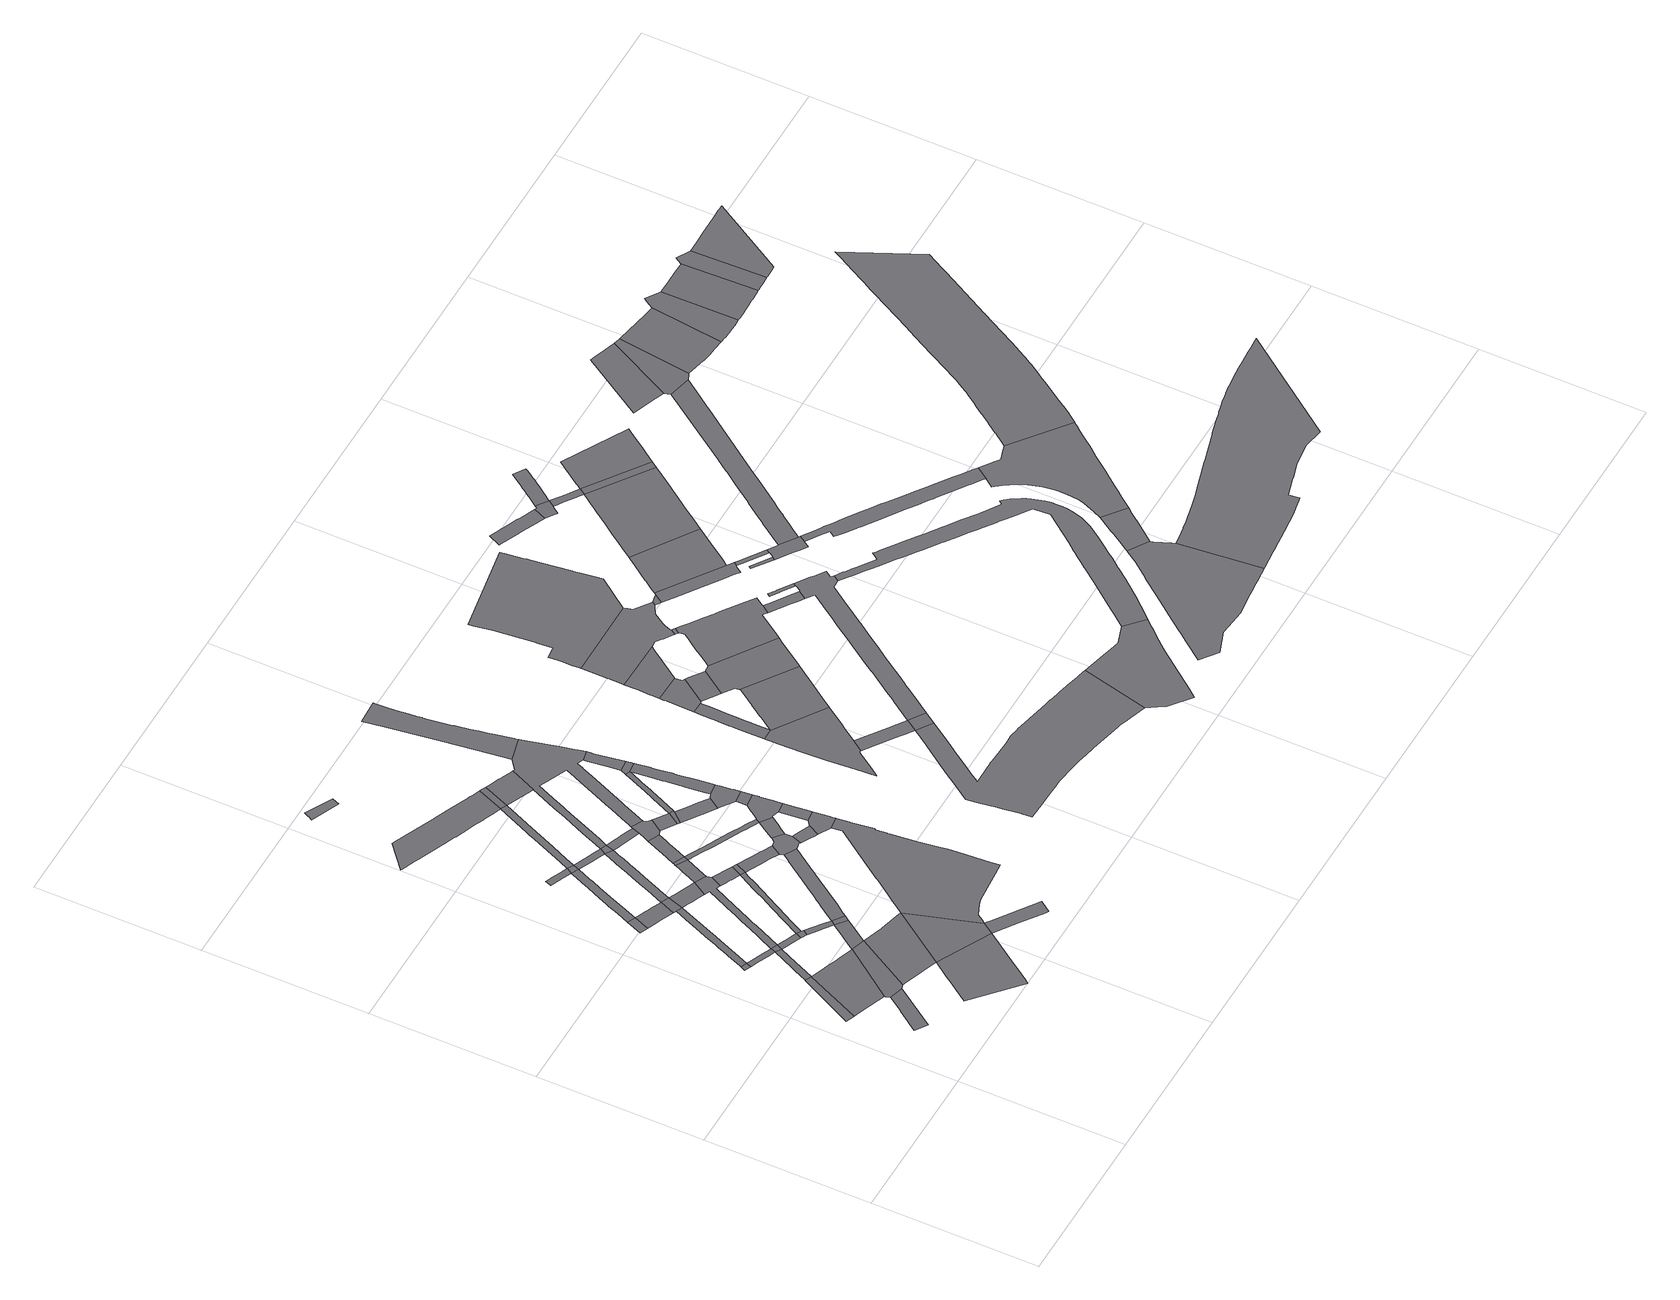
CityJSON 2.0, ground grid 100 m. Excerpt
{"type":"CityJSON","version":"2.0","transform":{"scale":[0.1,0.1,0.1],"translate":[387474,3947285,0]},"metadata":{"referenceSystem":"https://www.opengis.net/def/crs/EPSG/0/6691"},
"CityObjects":{
"road1":{"type":"Road","attributes":{"RoadStructureAttribute.sectionType":"1"},"geometry":[{"type":"MultiSurface","lod":"1","boundaries":[[[0,1,2,3,4,5,6,7,8,9,10]]]}]},
"road2":{"type":"Road","geometry":[{"type":"MultiSurface","lod":"1","boundaries":[[[11,12,13,14]]]}]},
"road3":{"type":"Road","attributes":{"function":"3","RoadStructureAttribute.sectionType":"1"},"geometry":[{"type":"MultiSurface","lod":"1","boundaries":[[[15,16,17,18,19,14,13,20,21,22,23,24]]]}]},
"road4":{"type":"Road","geometry":[{"type":"MultiSurface","lod":"1","boundaries":[[[25,26,27,28,29]]]}]},
"road5":{"type":"Road","attributes":{"RoadStructureAttribute.sectionType":"1"},"geometry":[{"type":"MultiSurface","lod":"1","boundaries":[[[30,31,32,33,11,14,34,35,36,37]]]}]},
"road6":{"type":"Road","attributes":{"RoadStructureAttribute.sectionType":"1"},"geometry":[{"type":"MultiSurface","lod":"1","boundaries":[[[38,39,29,28,40,41,30,42]]]}]},
"road7":{"type":"Road","geometry":[{"type":"MultiSurface","lod":"1","boundaries":[[[24,23,43,0,10,44,45]]]}]},
"road8":{"type":"Road","geometry":[{"type":"MultiSurface","lod":"1","boundaries":[[[42,30,37,46]]]}]},
"road9":{"type":"Road","attributes":{"RoadStructureAttribute.sectionType":"1"},"geometry":[{"type":"MultiSurface","lod":"1","boundaries":[[[47,48,49,50,51,52,53,54,55,56,57,58,59,60,61,25,29,62,63,64,65,66,67,68]]]}]},
"road10":{"type":"Road","geometry":[{"type":"MultiSurface","lod":"1","boundaries":[[[69,70,71,72]]]}]},
"road11":{"type":"Road","attributes":{"function":"2","RoadStructureAttribute.sectionType":"1"},"geometry":[{"type":"MultiSurface","lod":"1","boundaries":[[[73,74,75,76,77,78,79,80,81,82,83]]]}]},
"road12":{"type":"Road","attributes":{"RoadStructureAttribute.sectionType":"1"},"geometry":[{"type":"MultiSurface","lod":"1","boundaries":[[[84,85,86,46,37,87,88,89,90,91]]]}]},
"road13":{"type":"Road","attributes":{"RoadStructureAttribute.sectionType":"1"},"geometry":[{"type":"MultiSurface","lod":"1","boundaries":[[[92,93,94,95,96,97,98,99,100,72,71]]]}]},
"road14":{"type":"Road","attributes":{"function":"3","RoadStructureAttribute.sectionType":"1"},"geometry":[{"type":"MultiSurface","lod":"1","boundaries":[[[101,102,103,104,45,44,105,106,107,108,73,109]]]}]},
"road15":{"type":"Road","geometry":[{"type":"MultiSurface","lod":"1","boundaries":[[[91,90,110,111,112,113,114]]]}]},
"road16":{"type":"Road","attributes":{"RoadStructureAttribute.sectionType":"1"},"geometry":[{"type":"MultiSurface","lod":"1","boundaries":[[[115,116,117,118,119,120,24,45,121,122,123,124,125]]]}]},
"road17":{"type":"Road","attributes":{"RoadStructureAttribute.sectionType":"1"},"geometry":[{"type":"MultiSurface","lod":"1","boundaries":[[[126,113,112,127,128,115,129]]]}]},
"road18":{"type":"Road","geometry":[{"type":"MultiSurface","lod":"1","boundaries":[[[95,94,47,68,130]]]}]},
"road19":{"type":"Road","attributes":{"RoadStructureAttribute.sectionType":"1"},"geometry":[{"type":"MultiSurface","lod":"1","boundaries":[[[131,132,133,134,135,136,137,138,69,72,139,140,141,142,143,144]]]}]},
"road20":{"type":"Road","attributes":{"RoadStructureAttribute.sectionType":"1"},"geometry":[{"type":"MultiSurface","lod":"1","boundaries":[[[145,146,147,148,149,150,151,152,153,154,155,42,46,156,157,158,159,160,161,162,163,164,165]]]}]},
"road21":{"type":"Road","geometry":[{"type":"MultiSurface","lod":"1","boundaries":[[[109,73,83,166]]]}]},
"road22":{"type":"Road","geometry":[{"type":"MultiSurface","lod":"1","boundaries":[[[129,115,125,167]]]}]},
"road23":{"type":"Road","attributes":{"RoadStructureAttribute.sectionType":"1"},"geometry":[{"type":"MultiSurface","lod":"1","boundaries":[[[168,169,170,130,68,171,172,173,174,175,146,145]]]}]},
"road24":{"type":"Road","attributes":{"RoadStructureAttribute.sectionType":"1"},"geometry":[{"type":"MultiSurface","lod":"1","boundaries":[[[176,177,178,179,180,181,182,183,131,184]]]}]},
"road25":{"type":"Road","attributes":{"RoadStructureAttribute.sectionType":"1"},"geometry":[{"type":"MultiSurface","lod":"1","boundaries":[[[185,186,187,188,189,190,191,192,91,114,193,194,195,196,197,198,199,200]]]}]},
"road26":{"type":"Road","geometry":[{"type":"MultiSurface","lod":"1","boundaries":[[[184,131,144,201]]]}]},
"road27":{"type":"Road","attributes":{"RoadStructureAttribute.sectionType":"1"},"geometry":[{"type":"MultiSurface","lod":"1","boundaries":[[[202,203,204,205,206,207,208,209,210,211,212,95,130,213,214,215,216,217,218,219,220,221,222,223,224]]]}]},
"road28":{"type":"Road","attributes":{"RoadStructureAttribute.sectionType":"1"},"geometry":[{"type":"MultiSurface","lod":"1","boundaries":[[[225,226,227,228,201,144,229,230,231,202,232]]]}]},
"road29":{"type":"Road","attributes":{"function":"2","RoadStructureAttribute.sectionType":"1"},"geometry":[{"type":"MultiSurface","lod":"1","boundaries":[[[233,234,235,236,166,83,237,238,239,240,241]]]}]},
"road30":{"type":"Road","geometry":[{"type":"MultiSurface","lod":"1","boundaries":[[[242,243,244,245,246,164,163,247,248,249,185,250]]]}]},
"road31":{"type":"Road","attributes":{"RoadStructureAttribute.sectionType":"1"},"geometry":[{"type":"MultiSurface","lod":"1","boundaries":[[[251,252,253,254,145,165,255,256]]]}]},
"road32":{"type":"Road","attributes":{"RoadStructureAttribute.sectionType":"1"},"geometry":[{"type":"MultiSurface","lod":"1","boundaries":[[[257,258,259,260,261,262,263,264,265,266,267,129,167,268,269,270,271,272,273,274,275]]]}]},
"road33":{"type":"Road","attributes":{"RoadStructureAttribute.sectionType":"1"},"geometry":[{"type":"MultiSurface","lod":"1","boundaries":[[[276,277,278,279,280,281,282,283,284,285,286,287,288,289,290,291,292,293,294,295,296,297,298,299,300,301,302,303,304]]]}]},
"road34":{"type":"Road","geometry":[{"type":"MultiSurface","lod":"1","boundaries":[[[250,185,200,305]]]}]},
"road35":{"type":"Road","geometry":[{"type":"MultiSurface","lod":"1","boundaries":[[[306,307,308,251,256,309]]]}]},
"road36":{"type":"Road","geometry":[{"type":"MultiSurface","lod":"1","boundaries":[[[232,202,224,310]]]}]},
"road37":{"type":"Road","geometry":[{"type":"MultiSurface","lod":"1","boundaries":[[[311,312,313,314,315,316]]]}]},
"road38":{"type":"Road","attributes":{"RoadStructureAttribute.sectionType":"1"},"geometry":[{"type":"MultiSurface","lod":"1","boundaries":[[[303,317,318,319,320,321,184,201,322,323,324,325,326,327]]]}]},
"road39":{"type":"Road","attributes":{"RoadStructureAttribute.sectionType":"1"},"geometry":[{"type":"MultiSurface","lod":"1","boundaries":[[[328,329,330,331,306,309,332,333,334,335,336]]]}]},
"road40":{"type":"Road","attributes":{"RoadStructureAttribute.sectionType":"1"},"geometry":[{"type":"MultiSurface","lod":"1","boundaries":[[[337,338,339,340,305,200,341,342,343,344,345]]]}]},
"road41":{"type":"Road","attributes":{"RoadStructureAttribute.sectionType":"1"},"geometry":[{"type":"MultiSurface","lod":"1","boundaries":[[[346,347,348,349,350,310,224,351,352,353,354,355,356]]]}]},
"road42":{"type":"Road","attributes":{"RoadStructureAttribute.sectionType":"1"},"geometry":[{"type":"MultiSurface","lod":"1","boundaries":[[[357,358,359,360,361,362,363,364,365,366,367,368,369,370,371,372,373,374,375,376,377,378,379,380,381,382,383,384,385,386,387,388,389,109,166]]]}]},
"road43":{"type":"Road","geometry":[{"type":"MultiSurface","lod":"1","boundaries":[[[390,391,356,355,392,393,394,395,328,336,396,397,398,399]]]}]},
"road44":{"type":"Road","attributes":{"RoadStructureAttribute.sectionType":"1"},"geometry":[{"type":"MultiSurface","lod":"1","boundaries":[[[400,401,402,403,404,405,406,407,408,409,410,411,412,309,256,413,414,415,416,417,418,419,420,421,422,423]]]}]},
"road45":{"type":"Road","geometry":[{"type":"MultiSurface","lod":"1","boundaries":[[[424,425,426,345,344,257,275,427,428,429,430,431]]]}]},
"road46":{"type":"Road","attributes":{"RoadStructureAttribute.sectionType":"1"},"geometry":[{"type":"MultiSurface","lod":"1","boundaries":[[[432,397,396,433,434,435]]]}]},
"road47":{"type":"Road","geometry":[{"type":"MultiSurface","lod":"1","boundaries":[[[436,304,303,327,437]]]}]},
"road48":{"type":"Road","geometry":[{"type":"MultiSurface","lod":"1","boundaries":[[[435,434,438,439,440]]]}]},
"road49":{"type":"Road","attributes":{"RoadStructureAttribute.sectionType":"1"},"geometry":[{"type":"MultiSurface","lod":"1","boundaries":[[[441,442,430,429,443,444,445,446]]]}]},
"road50":{"type":"Road","attributes":{"RoadStructureAttribute.sectionType":"1"},"geometry":[{"type":"MultiSurface","lod":"1","boundaries":[[[422,447,448,449,424,431,450,451,452]]]}]},
"road51":{"type":"Road","geometry":[{"type":"MultiSurface","lod":"1","boundaries":[[[453,454,455,456,457,458,437,327,459,460,461,462,463]]]}]},
"road52":{"type":"Road","attributes":{"RoadStructureAttribute.sectionType":"1"},"geometry":[{"type":"MultiSurface","lod":"1","boundaries":[[[464,465,466,467,468,439,438,469,470,471,472,473,474,475,476,477]]]}]},
"road53":{"type":"Road","attributes":{"RoadStructureAttribute.sectionType":"1"},"geometry":[{"type":"MultiSurface","lod":"1","boundaries":[[[478,479,480,481,482,483,484,485,486,487,488,463,462,489,490,491,492,493,494,495,496,232,310,497,498,499,500,501,502,503,504,505,506,507,508,509,510,511,512,513,514,390,399,515,516,517,518,519,520,521,522,523,524,525,526,527,528]]]}]},
"road54":{"type":"Road","geometry":[{"type":"MultiSurface","lod":"1","boundaries":[[[529,530,531,532,533,446,445,534,379,378]]]}]},
"road55":{"type":"Road","geometry":[{"type":"MultiSurface","lod":"1","boundaries":[[[535,536,537,538,539,540,541,542,543,544,423,422,452,545,546,547]]]}]},
"road56":{"type":"Road","attributes":{"RoadStructureAttribute.sectionType":"1"},"geometry":[{"type":"MultiSurface","lod":"1","boundaries":[[[548,549,550,551,552,553,554,435,440,555,556,557,558,559,560,561]]]}]},
"road57":{"type":"Road","attributes":{"RoadStructureAttribute.sectionType":"1"},"geometry":[{"type":"MultiSurface","lod":"1","boundaries":[[[562,563,564,547,546,565,566,567,533,532]]]}]},
"road58":{"type":"Road","attributes":{"RoadStructureAttribute.sectionType":"1"},"geometry":[{"type":"MultiSurface","lod":"1","boundaries":[[[568,569,570,571,572,573,574,477,476,575,576,577]]]}]},
"road59":{"type":"Road","geometry":[{"type":"MultiSurface","lod":"1","boundaries":[[[577,576,578,540,539]]]}]},
"road60":{"type":"Road","attributes":{"RoadStructureAttribute.sectionType":"1"},"geometry":[{"type":"MultiSurface","lod":"1","boundaries":[[[579,580,581,582,583,584,585,586,573,572,587,588,589,590,591,592,593,594,561]]]}]},
"road61":{"type":"Road","geometry":[{"type":"MultiSurface","lod":"1","boundaries":[[[595,596,597,548,561,594]]]}]},
"road62":{"type":"Road","geometry":[{"type":"MultiSurface","lod":"1","boundaries":[[[598,599,600,601,528,527,602,603,597,596]]]}]},
"road63":{"type":"Road","attributes":{"RoadStructureAttribute.sectionType":"1"},"geometry":[{"type":"MultiSurface","lod":"1","boundaries":[[[604,605,606,607,608,609,610,611,612,613,614,615,616,617,618,619,620,621,622,623,624,625,626,486,485]]]}]},
"road64":{"type":"Road","geometry":[{"type":"MultiSurface","lod":"1","boundaries":[[[627,628,629,630,631,632,633,634,635,636,637,638,639,640,641,642,643,644,645,646,647,648,649,650,651,652,653]]]}]},
"road65":{"type":"Road","attributes":{"RoadStructureAttribute.sectionType":"1"},"geometry":[{"type":"MultiSurface","lod":"1","boundaries":[[[654,655,656,657,658,659,660,661,662,628,627,663,664,665,666,667,668,669,670,671,672,673,674,675,676]]]}]},
"road66":{"type":"Road","attributes":{"RoadStructureAttribute.sectionType":"1"},"geometry":[{"type":"MultiSurface","lod":"1","boundaries":[[[677,678,679,648,647,680,681,682,683,684,685]]]}]},
"road67":{"type":"Road","geometry":[{"type":"MultiSurface","lod":"1","boundaries":[[[686,687,688,689,690,654,676,691,692,693,694,695,696]]]}]},
"road68":{"type":"Road","geometry":[{"type":"MultiSurface","lod":"1","boundaries":[[[685,684,697,698,699]]]}]},
"road69":{"type":"Road","attributes":{"RoadStructureAttribute.sectionType":"1"},"geometry":[{"type":"MultiSurface","lod":"1","boundaries":[[[684,700,701,702,703,704,705,706,707,708,709,710,711,712,713,714,715,716,717,718,719,720,721,722,723,724,725,726,727,728,729,730,731,732,733,734,735,736,737,738,739,740,741,742,743,744,745,746,747,748,749,750,751,752,753,754,755,756,757,758,759,760,761,697]]]}]},
"road70":{"type":"Road","attributes":{"function":"2","RoadStructureAttribute.sectionType":"1"},"geometry":[{"type":"MultiSurface","lod":"1","boundaries":[[[762,763,764,765,766,767,768,769,770,771,772,773,627,653,774,775,776,777,778]]]}]},
"road71":{"type":"Road","attributes":{"RoadStructureAttribute.sectionType":"1"},"geometry":[{"type":"MultiSurface","lod":"1","boundaries":[[[779,694,693,780,781,782]]]}]},
"road72":{"type":"Road","attributes":{"RoadStructureAttribute.sectionType":"1"},"geometry":[{"type":"MultiSurface","lod":"1","boundaries":[[[783,784,785,786,787,788,789,790,791,686,696]]]}]},
"road73":{"type":"Road","geometry":[{"type":"MultiSurface","lod":"1","boundaries":[[[792,793,782,781,794,795,762,778,796,797,798,799,800,801]]]}]},
"road74":{"type":"Road","geometry":[{"type":"MultiSurface","lod":"1","boundaries":[[[802,803,804,805,806,807,808,809,810,811,812,786,785,813,814,815,816,817,818,819,820,821,822,823,824,825,826,827,828,829,830,831,832,833]]]}]},
"road75":{"type":"Road","geometry":[{"type":"MultiSurface","lod":"1","boundaries":[[[834,820,819,835,836]]]}]},
"road76":{"type":"Road","attributes":{"RoadStructureAttribute.sectionType":"1"},"geometry":[{"type":"MultiSurface","lod":"1","boundaries":[[[837,838,839,840,841,842,843,844,845,846,847,848,849,850,851,852,853,854,855,856,857,858,859,860,861,806,805]]]}]},
"road77":{"type":"Road","geometry":[{"type":"MultiSurface","lod":"1","boundaries":[[[862,863,864,865,866,867,868,869,870,836,835,871,872,873,874,875,876,877,878,792,801,879,880,881,882,883,884,885,886]]]}]},
"road78":{"type":"Road","attributes":{"RoadStructureAttribute.sectionType":"1"},"geometry":[{"type":"MultiSurface","lod":"1","boundaries":[[[887,888,889,890,891,892,893,894,895,896,897,898,899,900,901,902,903,904,905,906,907,908,909,910,911,912,913,914,915,916,917,918,919,920,685,699,921,922,923,924,925,926,927,928,929,930,931,932,933,934,935,936,937,938,939,940,941,942,943,944,945,946]]]}]},
"road79":{"type":"Road","geometry":[{"type":"MultiSurface","lod":"1","boundaries":[[[947,948,833,832,949,950]]]}]},
"road80":{"type":"Road","geometry":[{"type":"MultiSurface","lod":"1","boundaries":[[[951,952,953,954,731,730,955,956,957,958,959,960,961,962,963,964,965,966,967,968,969]]]}]},
"road81":{"type":"Road","geometry":[{"type":"MultiSurface","lod":"1","boundaries":[[[970,971,972,973,974,886,885,975,976,977,978,904,903]]]}]},
"road82":{"type":"Road","geometry":[{"type":"MultiSurface","lod":"1","boundaries":[[[979,947,950,980,981,982,983,984,985,986,987,988,989,990,991,992,993]]]}]},
"road83":{"type":"Road","geometry":[{"type":"MultiSurface","lod":"1","boundaries":[[[994,995,996,997,998,999,1000,1001,1002,1003,893,892]]]}]},
"road84":{"type":"Road","attributes":{"function":"2","RoadStructureAttribute.sectionType":"1"},"geometry":[{"type":"MultiSurface","lod":"1","boundaries":[[[1004,1005,1006,1007,1008,1009,979,993,1010,1011,1012,1013,1014,1015]]]}]},
"road85":{"type":"Road","geometry":[{"type":"MultiSurface","lod":"1","boundaries":[[[1016,1017,1018,1019,1020]]]}]},
"road86":{"type":"Road","attributes":{"RoadStructureAttribute.sectionType":"1"},"geometry":[{"type":"MultiSurface","lod":"1","boundaries":[[[1021,1022,1023,1024,1025,1026,1027,1028,1029,1030,1031,1032,1033,1034,1035,1036]]]}]},
"road87":{"type":"Road","geometry":[{"type":"MultiSurface","lod":"1","boundaries":[[[1037,991,990,1038,1039,1040,1041]]]}]},
"road88":{"type":"Road","geometry":[{"type":"MultiSurface","lod":"1","boundaries":[[[1042,1041,1040,1043,1044,1045,1046,1047,1048,1049,1050,1020,1019,1051,1052,1053,1054,1055,1056,1057,1058]]]}]},
"road89":{"type":"Road","geometry":[{"type":"MultiSurface","lod":"1","boundaries":[[[1059,1060,1061,1036,1035,1062,1063,1064,1065,1066,1067,1068]]]}]},
"road90":{"type":"Road","geometry":[{"type":"MultiSurface","lod":"1","boundaries":[[[1069,1070,1071,1072,1073,1074,1075,1076,1077,1078,1079,1080,1081,1082,1083,1084,1085,1086,1087,1088,1089,1090,1091,1092,1093,1094,1095,1096,1097,1098,1099]]]}]},
"road91":{"type":"Road","geometry":[{"type":"MultiSurface","lod":"1","boundaries":[[[1100,1101,1102,1103,1104,1105,1106,1107,1108,1109,1110,1111,1112,1113,1114,1115,1116,1117,1118,1119,1120,1121,1122,1123,1124,1125,1126,1127,1128,1129,1130,1131,1132,1133,1134,1135,1136,1137,1138,1139,1140,1141,1142,1143,1144,1145,1146,1147,1148,1149,1150,1151,1152,1153,1154,1155,1156,946,945,1157,1158,1159,1160,1161,1162,1163,1164,1165,1166,1167,1168,1169,1170,1171,1172,1173,1174,1175,1176,1177,1178,1179,1180,1181,1182,1183,1184,1185,1186,1187,1188,1189,1190,1191,1192,1193,1194,1195,1196,1197,1198,1199,1200,969,968]]]}]},
"road92":{"type":"Road","geometry":[{"type":"MultiSurface","lod":"1","boundaries":[[[1201,1202,1203,1204,1205,1206,1207,1208,1209,1210,1004,1015,1211,1212,1213,1214,1215,1216,1217,1218,1219,1220]]]}]},
"road93":{"type":"Road","geometry":[{"type":"MultiSurface","lod":"1","boundaries":[[[1221,1222,1223,1068,1067,1224,1225,1226,1227,1228,1201,1229]]]}]},
"road94":{"type":"Road","attributes":{"RoadStructureAttribute.sectionType":"1"},"geometry":[{"type":"MultiSurface","lod":"1","boundaries":[[[1230,1231,1232,1233,1234,1235,1236,1237,1059,1068,1238,1239,1240,1241,1242,1243,1244,1245,1246,1247,1248]]]}]},
"road95":{"type":"Road","geometry":[{"type":"MultiSurface","lod":"1","boundaries":[[[1201,1220,1249,1229]]]}]},
"road96":{"type":"Road","geometry":[{"type":"MultiSurface","lod":"1","boundaries":[[[1250,1251,1252,1253,1254,1255,1256,1257,1258,1259,1260,1261,1262,1263,1264,1265,1266,1267,1268,1269,1270,1271,1272,1273,1274,1275,1276,1277,1278,1279,1280,1281,1055,1054,1282,1283,1284,1285,1286,1287,1288,1289,1290,1291,1292,1293,1294,1295,1296,1297,1298,1299,1300,1301,1302,1303,1304,1305,1306,1307,1308,1309]]]}]},
"road97":{"type":"Road","attributes":{"function":"2"},"geometry":[{"type":"MultiSurface","lod":"1","boundaries":[[[1310,1311,1312,1313,1314,1315,1229,1249,1316,1317,1318,1319,1320]]]}]},
"road98":{"type":"Road","geometry":[{"type":"MultiSurface","lod":"1","boundaries":[[[1321,1322,1323,1069,1099,1324,1325,1326,1327,1328]]]}]},
"road99":{"type":"Road","attributes":{"RoadStructureAttribute.sectionType":"1"},"geometry":[{"type":"MultiSurface","lod":"1","boundaries":[[[1329,1330,1331,1332,1333,1334,1335,1336,1337,1338,1339,1340,1341,1342,1343,1058,1057,1344,1345,1346,1347,1348,1349,1350,1351,1352,1353,1354,1355,1356,1357,1358,1359,1360,1361,1362]]]}]},
"road100":{"type":"Road","geometry":[{"type":"MultiSurface","lod":"1","boundaries":[[[1363,1364,1365,1366,1367,1368,1369,1370,1371,1309,1308,1372,1373,1374,1375,1376,1377,1378,1379,1380,1381,1382,1383,1384,1385,1386,1387,1388,1389,1321,1328,1390,1391,1392,1393,1394,1395,1396,1397,1398,1399,1400,1401,1402,1403,1404,1405,1406,1407,1408]]]}]},
"road101":{"type":"Road","geometry":[{"type":"MultiSurface","lod":"1","boundaries":[[[1409,1410,1411,1412,1413,1414,1415]]]}]},
"road102":{"type":"Road","attributes":{"RoadStructureAttribute.sectionType":"1"},"geometry":[{"type":"MultiSurface","lod":"1","boundaries":[[[1416,1417,1418,1419,1420,1421,1422,1423,1424,1425,1426,1427,1428,1429,1430,1431,1432,1433,1434,1435,1436,1437,1438,1439,1440,1441,1442,1443,1444,1445,1446,1447,1448,1449,1450,1451,1452,1453,1454,1455,1456,1457,1458,1459,1460,1461,1462,1463,1464,1465,1466,1467,1468,1469,1470,1095,1094,1471,1472,1473,1474,1475,1476,1477,1478,1479,1480,1481,1482,1483,1484,1485,1486,1487,1488,1489,1490,1491,1492]]]}]},
"road103":{"type":"Road","geometry":[{"type":"MultiSurface","lod":"1","boundaries":[[[1415,1414,1493,1329,1362,1494,1495,1496]]]}]},
"road104":{"type":"Road","geometry":[{"type":"MultiSurface","lod":"1","boundaries":[[[1497,1498,1499,1500,1501,1502,1496,1495,1503,1504,1505,1506,1507,1508,1509]]]}]},
"road105":{"type":"Road","attributes":{"RoadStructureAttribute.sectionType":"1"},"geometry":[{"type":"MultiSurface","lod":"1","boundaries":[[[1510,1511,1509,1508,1512,1513,1514,1515,1516,1517,1518,1519]]]}]},
"road106":{"type":"Road","attributes":{"function":"3","RoadStructureAttribute.sectionType":"1"},"geometry":[{"type":"MultiSurface","lod":"1","boundaries":[[[1520,1521,1522,1523,1524,1525,1526,1527,1528,1529,1530,1531,1532,1533,1534,1535,1536,1537,1538,1539,1540,1541,1542,1543,1544,1545,1546,1547,1548,1549,1550,1551,1552,1553,1554,1555,1408,1407,1556,1557,1558,1559,1560,1561,1562,1563,1564,1565,1566,1567,1568,1569,1570,1571,1572,1573,1574,1575,1576,1577,1578,1579,1580,1581,1582,1583,1584,1585,1586,1587]]]}]},
"road107":{"type":"Road","geometry":[{"type":"MultiSurface","lod":"1","boundaries":[[[1588,1589,1590,1591,1519,1518,1592,1593,1594,1595,1596,1597,1598,1599,1600]]]}]},
"road108":{"type":"Road","geometry":[{"type":"MultiSurface","lod":"1","boundaries":[[[1601,1602,1588,1600,1603,1604,1605,1606,1607,1608]]]}]},
"road109":{"type":"Road","geometry":[{"type":"MultiSurface","lod":"1","boundaries":[[[1609,1610,1611,1612,1613,1614,1615,1608,1607,1616,1617,1618]]]}]}
},
"vertices":[
[381,598,0],[323,515,0],[315,504,0],[299,481,0],[225,377,0],[294,329,0],[390,468,0],[414,503,0],[432,530,0],[458,567,0],[463,575,0],
[283,1058,0],[118,727,0],[169,708,0],[320,1041,0],
[510,969,0],[481,979,0],[434,999,0],[376,1020,0],[330,1037,0],[206,693,0],[331,646,0],[357,636,0],[371,631,0],[595,941,0],
[212,1405,0],[200,1376,0],[214,1370,0],[237,1360,0],[249,1390,0],
[391,1294,0],[331,1164,0],[319,1136,0],[283,1059,0],[321,1042,0],[359,1129,0],[375,1163,0],[425,1273,0],
[369,1339,0],[249,1389,0],[280,1341,0],[346,1313,0],[404,1323,0],
[372,625,0],[491,585,0],[678,915,0],
[441,1308,0],
[414,1895,0],[414,1894,0],[384,1823,0],[339,1713,0],[323,1675,0],[306,1633,0],[292,1598,0],[282,1576,0],[281,1573,0],[275,1558,0],[257,1515,0],[253,1505,0],[250,1497,0],[242,1479,0],[215,1412,0],[287,1482,0],[296,1504,0],[319,1560,0],[357,1652,0],[366,1673,0],[427,1823,0],[451,1879,0],
[224,2087,0],[186,1994,0],[234,1973,0],[271,2067,0],
[718,501,0],[717,499,0],[652,407,0],[618,358,0],[587,315,0],[536,241,0],[805,1,0],[823,26,0],[849,63,0],[914,157,0],[1041,338,0],
[553,1260,0],[528,1271,0],[513,1277,0],[512,1235,0],[513,1235,0],[534,1225,0],[544,1220,0],[562,1256,0],
[291,1948,0],[320,1936,0],[395,1903,0],[435,1996,0],[391,2015,0],[385,2018,0],[350,2033,0],[332,2041,0],[312,2049,0],
[940,837,0],[833,865,0],[808,871,0],[804,872,0],[505,580,0],[557,561,0],[619,538,0],[701,507,0],[952,834,0],
[559,1213,0],[571,1207,0],[579,1203,0],[600,1231,0],[588,1241,0],
[711,1107,0],[657,1028,0],[643,1009,0],[641,1005,0],[625,982,0],[618,972,0],[692,935,0],[708,958,0],[719,974,0],[744,1010,0],[775,1056,0],
[694,1160,0],[638,1160,0],[664,1141,0],[731,1131,0],
[481,1976,0],
[403,2518,0],[397,2503,0],[355,2407,0],[348,2389,0],[310,2298,0],[291,2251,0],[282,2230,0],[256,2165,0],[310,2164,0],[337,2232,0],[381,2338,0],[401,2389,0],[412,2414,0],[447,2495,0],
[645,1905,0],[591,1819,0],[623,1804,0],[540,1621,0],[539,1619,0],[517,1570,0],[488,1508,0],[486,1502,0],[476,1480,0],[454,1434,0],[446,1415,0],[516,1471,0],[525,1491,0],[529,1501,0],[542,1529,0],[575,1602,0],[594,1642,0],[659,1786,0],[684,1774,0],[718,1843,0],[713,1873,0],
[1088,406,0],
[796,1086,0],
[609,1920,0],[561,1941,0],[521,1958,0],[489,1863,0],[520,1849,0],[538,1842,0],[559,1833,0],[587,1821,0],
[379,2572,0],[323,2596,0],[317,2598,0],[289,2610,0],[274,2574,0],[277,2572,0],[288,2567,0],[355,2539,0],[424,2553,0],
[804,1715,0],[765,1642,0],[751,1616,0],[729,1573,0],[711,1538,0],[690,1500,0],[664,1450,0],[616,1359,0],[593,1252,0],[642,1345,0],[643,1345,0],[697,1448,0],[724,1499,0],[792,1628,0],[818,1678,0],[831,1702,0],
[460,2533,0],
[611,2424,0],[595,2386,0],[575,2337,0],[541,2256,0],[524,2214,0],[503,2162,0],[502,2160,0],[485,2119,0],[475,2092,0],[467,2074,0],[462,2062,0],[509,2043,0],[514,2055,0],[523,2077,0],[558,2161,0],[560,2166,0],[586,2231,0],[590,2239,0],[590,2240,0],[622,2318,0],[637,2357,0],[649,2386,0],[653,2396,0],
[594,2475,0],[533,2501,0],[529,2503,0],[528,2504,0],[501,2472,0],[527,2460,0],[578,2438,0],[631,2459,0],
[1234,303,0],[1222,312,0],[1118,385,0],[1103,396,0],[1102,295,0],[1178,241,0],[1305,152,0],[1320,141,0],[1368,209,0],
[819,1791,0],[810,1796,0],[802,1800,0],[786,1808,0],[765,1819,0],[713,1760,0],[748,1743,0],[753,1740,0],[838,1782,0],
[708,2051,0],[690,2010,0],[685,2000,0],[662,1944,0],[722,1895,0],[773,2013,0],
[1040,1575,0],[1012,1536,0],[1010,1533,0],[985,1496,0],[924,1409,0],[875,1339,0],[846,1296,0],[828,1271,0],[813,1250,0],[802,1234,0],[750,1159,0],[806,1100,0],[811,1107,0],[847,1158,0],[911,1251,0],[965,1327,0],[1078,1490,0],[1082,1495,0],[1112,1538,0],
[666,3243,0],[652,3249,0],[638,3255,0],[629,3259,0],[537,3298,0],[433,3343,0],[414,3351,0],[239,3426,0],[187,3449,0],[159,3461,0],[7,3331,0],[16,3327,0],[25,3323,0],[38,3318,0],[97,3292,0],[125,3280,0],[237,3233,0],[276,3216,0],[282,3213,0],[344,3187,0],[363,3178,0],[402,3163,0],[479,3132,0],[501,3123,0],[535,3109,0],[543,3106,0],[591,3087,0],[645,3065,0],[712,3224,0],
[864,1768,0],
[716,2070,0],[714,2065,0],[709,2055,0],[784,2040,0],
[670,2446,0],
[142,3974,0],[129,3945,0],[129,3944,0],[117,3917,0],[282,3844,0],[301,3888,0],
[559,2865,0],[547,2839,0],[540,2821,0],[531,2802,0],[448,2608,0],[462,2536,0],[485,2592,0],[530,2695,0],[584,2821,0],[633,2933,0],[683,3049,0],
[798,2262,0],[776,2211,0],[758,2169,0],[754,2159,0],[803,2084,0],[823,2132,0],[835,2158,0],[845,2181,0],[867,2232,0],
[1016,1692,0],[1006,1696,0],[980,1710,0],[949,1726,0],[916,1661,0],[954,1642,0],[973,1633,0],[1033,1603,0],[1070,1664,0],
[832,2383,0],[826,2386,0],[768,2408,0],[752,2414,0],[727,2424,0],[681,2385,0],[708,2375,0],[715,2373,0],[741,2363,0],[826,2332,0],[844,2379,0],
[1103,427,0],[1127,462,0],[1192,492,0],[1198,494,0],[1233,504,0],[1404,518,0],[1494,525,0],[1503,526,0],[1495,580,0],[1482,771,0],[1479,811,0],[1476,830,0],[1469,879,0],[1453,991,0],[1434,1151,0],[1432,1165,0],[1432,1168,0],[1424,1230,0],[1431,1240,0],[1414,1375,0],[1413,1382,0],[1405,1455,0],[1331,1446,0],[1336,1403,0],[1339,1383,0],[1177,1154,0],[1162,1132,0],[1113,1062,0],[1111,1059,0],[1033,949,0],[1006,910,0],[977,870,0],[954,837,0],
[850,2391,0],[846,2383,0],[827,2331,0],[828,2331,0],[826,2326,0],[810,2290,0],[891,2243,0],[943,2316,0],[926,2328,0],[916,2356,0],
[1155,1853,0],[1143,1859,0],[1120,1871,0],[1113,1875,0],[1060,1902,0],[1010,1927,0],[978,1943,0],[949,1957,0],[946,1958,0],[923,1970,0],[892,1986,0],[863,2000,0],[822,2021,0],[822,1988,0],[850,1975,0],[910,1944,0],[926,1936,0],[1056,1871,0],[1082,1859,0],[1120,1839,0],[1135,1832,0],[1170,1814,0],[1190,1804,0],[1203,1829,0],
[1121,1694,0],[1118,1689,0],[1102,1667,0],[1116,1539,0],[1149,1547,0],[1160,1540,0],[1181,1601,0],[1178,1646,0],
[957,2306,0],[897,2239,0],[979,2183,0],[1028,2255,0],
[725,3219,0],[750,3208,0],
[994,2173,0],[1052,2238,0],[1055,2243,0],
[1238,1576,0],[1207,1590,0],[1205,1516,0],[1246,1493,0],[1254,1488,0],[1290,1553,0],
[1159,1754,0],[1137,1719,0],[1136,1717,0],[1199,1675,0],[1225,1712,0],[1257,1757,0],
[913,3138,0],[871,3156,0],[868,3157,0],[845,3167,0],[836,3171,0],[782,3195,0],[722,3032,0],[834,2984,0],[844,2979,0],[851,2976,0],[920,3135,0],
[1218,2120,0],[1171,2154,0],[1142,2174,0],[1124,2187,0],[1104,2201,0],[1019,2156,0],[1058,2129,0],[1084,2111,0],[1103,2098,0],[1123,2085,0],[1141,2072,0],[1172,2051,0],[1181,2045,0],[1227,2114,0],
[1219,2885,0],[1215,2901,0],[1214,2906,0],[1193,2998,0],[1192,2998,0],[1155,3154,0],[1151,3170,0],[1141,3212,0],[996,3177,0],[969,3156,0],[934,3129,0],[833,2934,0],[784,2818,0],[748,2733,0],[746,2728,0],[728,2687,0],[690,2597,0],[669,2547,0],[649,2500,0],[693,2499,0],[766,2671,0],[785,2717,0],[826,2812,0],[828,2818,0],[832,2826,0],[889,2960,0],[940,2938,0],[1061,2886,0],[1044,2846,0],[1036,2828,0],[1030,2815,0],[949,2624,0],[933,2587,0],[914,2542,0],[895,2497,0],[865,2428,0],[858,2411,0],[926,2382,0],[940,2417,0],[974,2496,0],[983,2516,0],[1082,2748,0],[1093,2774,0],[1104,2799,0],[1110,2814,0],[1111,2817,0],[1128,2857,0],[1132,2855,0],[1158,2844,0],[1164,2841,0],[1226,2854,0],
[1404,1459,0],[1402,1476,0],[1401,1491,0],[1390,1586,0],[1322,1578,0],[1255,1488,0],
[1370,1760,0],[1364,1812,0],[1355,1888,0],[1357,1891,0],[1353,1926,0],[1270,1917,0],[1243,1878,0],[1228,1855,0],[1208,1826,0],[1207,1827,0],[1260,1762,0],[1305,1750,0],[1371,1758,0],
[1175,2593,0],[1137,2504,0],[1136,2503,0],[1133,2494,0],[1128,2482,0],[1089,2392,0],[1084,2380,0],[1116,2380,0],[1127,2405,0],[1134,2423,0],[1163,2491,0],[1165,2494,0],[1195,2565,0],[1202,2582,0],
[1389,1595,0],[1386,1625,0],[1380,1677,0],[1305,1749,0],[1310,1697,0],[1313,1669,0],
[1342,2035,0],[1337,2038,0],[1336,2053,0],[1330,2101,0],[1326,2136,0],[1255,2127,0],[1255,2126,0],[1183,2044,0],[1269,1985,0],[1346,1993,0],
[1270,1980,0],
[1203,2573,0],[1213,2493,0],[1219,2442,0],[1225,2396,0],[1226,2379,0],[1238,2281,0],[1240,2264,0],[1252,2153,0],[1324,2152,0],[1312,2245,0],[1299,2348,0],[1295,2380,0],[1285,2451,0],[1280,2493,0],[1279,2498,0],[1267,2590,0],
[1264,2610,0],[1260,2632,0],[1190,2628,0],
[1254,2670,0],[1230,2813,0],[1227,2829,0],[1231,2827,0],[1167,2814,0],[1181,2706,0],
[1136,3231,0],[1135,3236,0],[1114,3342,0],[1104,3384,0],[1096,3429,0],[1087,3475,0],[1071,3564,0],[1069,3564,0],[1047,3707,0],[1042,3739,0],[1045,3740,0],[1041,3770,0],[1036,3815,0],[1028,3890,0],[1024,3962,0],[1021,4014,0],[1020,4020,0],[875,4012,0],[895,3874,0],[903,3817,0],[937,3586,0],[953,3476,0],[978,3306,0],
[1813,2058,0],[1743,2058,0],[1743,2051,0],[1743,2024,0],[1744,1977,0],[1748,1841,0],[1750,1807,0],[1753,1754,0],[1756,1685,0],[1758,1657,0],[1772,1487,0],[1775,1452,0],[1779,1406,0],[1815,1459,0],[1825,1473,0],[1834,1486,0],[1881,1554,0],[1892,1570,0],[1895,1568,0],[1899,1565,0],[1900,1565,0],[1946,1631,0],[2011,1724,0],[2023,1740,0],[2066,1803,0],[2087,1834,0],[2105,1860,0],
[1745,2478,0],[1744,2436,0],[1743,2373,0],[1743,2371,0],[1743,2313,0],[1742,2267,0],[1742,2246,0],[1742,2212,0],[1742,2180,0],[1813,2069,0],[1813,2134,0],[1813,2159,0],[1813,2167,0],[1813,2181,0],[1814,2206,0],[1814,2245,0],[1814,2253,0],[1815,2324,0],[1815,2360,0],[1815,2397,0],[1816,2435,0],[1816,2471,0],[1816,2477,0],
[2141,1495,0],[2116,1513,0],[1951,1628,0],[2015,1484,0],[2047,1461,0],[2092,1429,0],[2115,1413,0],[2166,1377,0],[2212,1445,0],
[1749,2687,0],[1748,2668,0],[1748,2658,0],[1748,2645,0],[1745,2487,0],[1824,2481,0],[1828,2483,0],[1830,2484,0],[1933,2633,0],[1920,2642,0],[1915,2683,0],
[2258,1314,0],[2290,1361,0],[2304,1383,0],
[2148,1351,0],[2116,1304,0],[2113,1300,0],[2051,1210,0],[2005,1144,0],[1953,1069,0],[1930,1035,0],[1842,909,0],[1850,848,0],[1854,826,0],[1866,742,0],[1873,692,0],[1882,633,0],[1887,599,0],[1887,594,0],[1892,538,0],[2004,534,0],[2033,533,0],[2104,531,0],[2146,530,0],[2188,529,0],[2309,512,0],[2365,504,0],[2404,496,0],[2416,493,0],[2486,478,0],[2570,460,0],[2679,436,0],[2695,432,0],[2716,425,0],[2869,373,0],[2968,777,0],[2967,777,0],[2952,781,0],[2912,791,0],[2907,792,0],[2827,812,0],[2816,814,0],[2805,817,0],[2804,818,0],[2708,839,0],[2690,843,0],[2656,851,0],[2453,894,0],[2434,898,0],[2409,902,0],[2375,906,0],[2362,908,0],[2322,907,0],[2300,906,0],[2154,913,0],[2142,914,0],[2109,913,0],[2105,913,0],[1981,911,0],[1987,919,0],[2022,971,0],[2052,1014,0],[2111,1100,0],[2127,1124,0],[2135,1135,0],[2183,1205,0],
[2003,2337,0],[1999,2329,0],[1992,2321,0],[1961,2275,0],[1958,2270,0],[1937,2239,0],[1930,2230,0],[1897,2181,0],[1881,2157,0],[1873,2145,0],[1855,2119,0],[1823,2072,0],[2120,1882,0],[2123,1886,0],[2150,1924,0],[2223,2028,0],[2297,2135,0],
[1955,2619,0],[1902,2434,0],[1931,2413,0],[2035,2563,0],
[1999,2804,0],[2045,2869,0],[2064,2896,0],[1751,2899,0],[1751,2821,0],[1750,2807,0],[1750,2743,0],[1750,2742,0],[1750,2725,0],
[2077,2567,0],[2054,2565,0],[1997,2368,0],[2001,2343,0],[2301,2140,0],[2332,2186,0],[2339,2196,0],[2415,2306,0],[2426,2321,0],[2429,2327,0],
[2350,3044,0],[2260,3109,0],[2249,3141,0],[2243,3160,0],[1751,3155,0],[1751,3147,0],[1752,3076,0],[1752,2998,0],[1752,2997,0],[1752,2956,0],[1751,2902,0],[2083,2898,0],[2102,2899,0],[2114,2890,0],[2132,2877,0],[2144,2868,0],[2173,2849,0],[2199,2831,0],[2219,2861,0],[2218,2863,0],[2218,2865,0],[2218,2866,0],[2231,2907,0],[2241,2924,0],[2284,2992,0],[2324,3015,0],[2336,3022,0],[2336,3023,0],[2338,3023,0],[2340,3023,0],[2341,3022,0],[2352,3042,0],
[2220,2861,0],[2217,2819,0],[2238,2848,0],
[2384,3353,0],[2378,3395,0],[2368,3460,0],[2359,3520,0],[2358,3525,0],[2345,3624,0],[2326,3763,0],[2324,3779,0],[2321,3800,0],[2306,3905,0],[2303,3928,0],[1758,3836,0],[1763,3807,0],[1773,3748,0],[1782,3697,0],[1806,3466,0],[1808,3442,0],[1817,3357,0],[1806,3355,0],[1742,3348,0],[1742,3347,0],[1746,3289,0],[1747,3271,0],[1749,3211,0],[1751,3163,0],
[2600,2515,0],[2601,2516,0],[2635,2566,0],[2561,2618,0],[2457,2692,0],[2430,2711,0],[2381,2746,0],[2305,2800,0],[2262,2831,0],[2221,2801,0],[2225,2782,0],[2198,2744,0],[2185,2725,0],[2155,2681,0],[2129,2643,0],[2116,2623,0],[2091,2586,0],[2448,2354,0],[2485,2407,0],[2513,2447,0],[2534,2478,0],[2539,2484,0],[2548,2477,0],[2566,2465,0],[2600,2513,0],
[2948,2291,0],[2953,2297,0],[2976,2330,0],[2919,2369,0],[2900,2383,0],[2818,2439,0],[2808,2423,0],[2809,2421,0],[2809,2419,0],[2809,2417,0],[2808,2417,0],[2794,2396,0],[2789,2388,0],[2788,2387,0],[2786,2386,0],[2784,2386,0],[2782,2386,0],[2748,2337,0],[2797,2302,0],[2719,2190,0],[2682,2136,0],[2662,2106,0],[2627,2055,0],[2593,2005,0],[2560,1957,0],[2466,1819,0],[2465,1817,0],[2464,1816,0],[2443,1784,0],[2435,1772,0],[2419,1749,0],[2345,1640,0],[2310,1588,0],[2298,1571,0],[2340,1434,0],[2363,1468,0],[2400,1522,0],[2420,1552,0],[2434,1572,0],[2445,1588,0],[2477,1635,0],[2499,1667,0],[2518,1695,0],[2547,1738,0],[2557,1752,0],[2603,1819,0],[2620,1843,0],[2638,1870,0],[2668,1914,0],[2722,1992,0],[2730,2004,0],[2738,2015,0],[2797,2101,0],[2808,2117,0],[2826,2145,0],[2883,2228,0],[2893,2242,0],[2899,2242,0],[2942,2242,0],[2967,2277,0],
[2408,3051,0],[2382,3047,0],[2357,3011,0],[2373,3000,0],
[3243,720,0],[3226,714,0],[3168,728,0],[3107,743,0],[2924,291,0],[2935,275,0],[3060,176,0],[3064,182,0],[3101,227,0],[3129,263,0],[3185,336,0],[3287,469,0],[3301,486,0],[3340,532,0],[3350,544,0],[3405,605,0],[3413,614,0],[3451,655,0],[3341,754,0],
[2718,2430,0],[2650,2476,0],[2602,2509,0],[2601,2509,0],[2600,2511,0],[2678,2386,0],[2700,2370,0],[2707,2366,0],[2713,2361,0],
[2417,3064,0],[2433,2958,0],[2496,2914,0],[2572,2861,0],[2665,2796,0],[2705,2768,0],[2731,2750,0],[2761,2729,0],[2789,2770,0],[2791,2771,0],[2793,2772,0],[2795,2771,0],[2809,2791,0],[2780,2811,0],[2771,2817,0],
[2755,2482,0],[2735,2496,0],[2728,2501,0],[2693,2525,0],[2688,2529,0],[2676,2512,0],[2727,2478,0],[2728,2477,0],[2730,2476,0],[2807,2424,0],
[2585,3302,0],[2556,3260,0],[2544,3244,0],[2477,3150,0],[2476,3148,0],[2435,3089,0],[2777,2825,0],[2795,2851,0],[2801,2860,0],[2827,2897,0],[2875,2966,0],[2944,3064,0],
[2934,2628,0],[2818,2708,0],[2809,2694,0],[2924,2613,0],[2935,2628,0],
[2576,3946,0],[2557,3955,0],[2484,3987,0],[2446,4004,0],[2434,4009,0],[2414,4017,0],[2413,4018,0],[2384,4031,0],[2351,3956,0],[2401,3933,0],[2444,3914,0],[2517,3881,0],[2523,3878,0],[2578,3853,0],[2632,3831,0],[2665,3907,0],
[2831,2776,0],[2796,2771,0],[2823,2752,0],[2956,2660,0],[2970,2680,0],
[3027,2641,0],[2957,2659,0],[2958,2658,0],[2958,2656,0],[2958,2654,0],[2958,2653,0],[2941,2629,0],[2939,2628,0],[2937,2627,0],[3016,2548,0],[3053,2521,0],[3090,2495,0],[3115,2532,0],[3139,2568,0],[3132,2572,0],[3128,2575,0],[3030,2644,0],
[2689,3917,0],[2687,3914,0],[2678,3902,0],[2682,3796,0],[2696,3786,0],[2703,3796,0],[2727,3829,0],[2729,3832,0],[2730,3831,0],[2755,3868,0],
[3840,981,0],[3837,975,0],[3792,908,0],[3727,824,0],[3711,804,0],[3710,802,0],[3707,799,0],[3628,696,0],[3502,532,0],[3452,467,0],[3441,454,0],[3403,403,0],[3311,283,0],[3413,205,0],[3549,257,0],[3598,252,0],[3712,240,0],[3741,243,0],[3788,248,0],[3826,252,0],[3857,256,0],[3913,262,0],[3942,265,0],[3974,268,0],[4021,273,0],[4063,277,0],[4010,775,0],[4007,783,0],[4000,800,0],[3963,892,0],[3957,905,0],
[3487,696,0],[3554,772,0],[3554,773,0],[3582,805,0],[3623,854,0],[3653,893,0],[3709,965,0],[3713,970,0],[3758,1028,0],[3768,1041,0],[3774,1049,0],[3829,1122,0],[3860,1162,0],[3909,1237,0],[3947,1310,0],[3963,1373,0],[3968,1408,0],[3972,1436,0],[3970,1479,0],[3970,1493,0],[3969,1501,0],[3963,1535,0],[3959,1555,0],[3943,1609,0],[3934,1631,0],[3924,1654,0],[3898,1694,0],[3891,1705,0],[3870,1732,0],[3855,1749,0],[3838,1728,0],[3835,1730,0],[3773,1768,0],[3732,1797,0],[3726,1801,0],[3719,1806,0],[3642,1861,0],[3561,1918,0],[3547,1929,0],[3459,1991,0],[3422,2018,0],[3384,2045,0],[3351,2068,0],[3338,2077,0],[3325,2087,0],[3241,2147,0],[3236,2150,0],[3231,2154,0],[3226,2157,0],[3207,2171,0],[3185,2140,0],[3176,2128,0],[3124,2165,0],[3075,2200,0],[3052,2217,0],[3025,2236,0],[3013,2245,0],[2995,2204,0],[3010,2193,0],[3024,2183,0],[3072,2148,0],[3078,2144,0],[3108,2122,0],[3135,2103,0],[3184,2067,0],[3222,2040,0],[3251,2019,0],[3290,1991,0],[3321,1968,0],[3337,1957,0],[3350,1948,0],[3445,1879,0],[3454,1873,0],[3474,1858,0],[3520,1826,0],[3550,1803,0],[3576,1785,0],[3619,1754,0],[3642,1737,0],[3676,1713,0],[3710,1689,0],[3718,1683,0],[3745,1663,0],[3780,1638,0],[3817,1611,0],[3830,1602,0],[3881,1566,0],[3885,1563,0],[3885,1555,0],[3893,1463,0],[3751,1281,0],[3713,1232,0],[3701,1217,0],[3686,1197,0],[3655,1158,0],[3631,1127,0],[3629,1125,0],[3564,1040,0],[3426,863,0],[3405,836,0],[3397,826,0],
[2882,3725,0],[2864,3699,0],[2842,3668,0],[2815,3631,0],[2802,3612,0],[2740,3524,0],[2692,3456,0],[2669,3424,0],[2637,3377,0],[2629,3366,0],[2991,3132,0],[3018,3170,0],[3047,3212,0],[3068,3242,0],[3092,3276,0],[3125,3323,0],[3138,3342,0],[3154,3365,0],[3213,3449,0],[3233,3478,0],
[2863,3794,0],[2841,3809,0],[2766,3861,0],[2743,3822,0],[2750,3817,0],[2783,3795,0],[2843,3753,0],[2854,3745,0],[2908,3762,0],
[2838,4129,0],[2831,4119,0],[2790,4060,0],[2772,4034,0],[2758,4014,0],[2745,3996,0],[2734,3980,0],[2731,3975,0],[2760,3875,0],[2779,3901,0],[2804,3935,0],[2823,3963,0],[2835,3981,0],[2856,4010,0],[2861,4018,0],[2871,4032,0],[2887,4055,0],[2899,4074,0],[2906,4085,0],
[3259,3515,0],
[3985,1982,0],[3983,1984,0],[3968,1994,0],[3937,2016,0],[3888,2051,0],[3863,2069,0],[3792,2119,0],[3767,2137,0],[3696,2188,0],[3673,2204,0],[3669,2207,0],[3666,2209,0],[3658,2215,0],[3620,2242,0],[3567,2280,0],[3543,2297,0],[3496,2330,0],[3451,2362,0],[3444,2367,0],[3431,2376,0],[3426,2379,0],[3373,2414,0],[3367,2418,0],[3336,2438,0],[3327,2444,0],[3288,2469,0],[3287,2470,0],[3259,2489,0],[3249,2495,0],[3245,2498,0],[3197,2529,0],[3168,2548,0],[3116,2531,0],[3159,2501,0],[3190,2480,0],[3243,2443,0],[3219,2409,0],[3241,2393,0],[3270,2372,0],[3301,2349,0],[3328,2328,0],[3331,2327,0],[3354,2311,0],[3391,2285,0],[3425,2262,0],[3505,2207,0],[3510,2204,0],[3580,2156,0],[3629,2122,0],[3670,2095,0],[3690,2081,0],[3706,2069,0],[3722,2058,0],[3805,2000,0],[3855,1965,0],[3874,1952,0],[3891,1940,0],[3951,1897,0],[3964,1887,0],[4016,1960,0],
[3035,3945,0],[3005,3901,0],[2969,3849,0],[2937,3803,0],[2930,3793,0],[2929,3792,0],[3307,3582,0],[3326,3609,0],[3358,3656,0],[3401,3717,0],[3414,3736,0],
[3992,1219,0],[3931,1121,0],[3918,1101,0],[4009,972,0],[4058,1034,0],[4074,1056,0],[4097,1085,0],[4122,1117,0],
[3741,3650,0],[3598,3445,0],[3436,3212,0],[3432,3206,0],[3384,3140,0],[3375,3128,0],[3327,3060,0],[3295,3017,0],[3233,2929,0],[3226,2921,0],[3179,2856,0],[3133,2790,0],[3132,2789,0],[3131,2787,0],[3033,2649,0],[3131,2578,0],[3138,2588,0],[3166,2627,0],[3188,2657,0],[3210,2689,0],[3230,2717,0],[3236,2724,0],[3244,2736,0],[3271,2773,0],[3293,2805,0],[3352,2886,0],[3405,2961,0],[3434,3001,0],[3523,3126,0],[3530,3135,0],[3739,3426,0],[3751,3443,0],[3796,3507,0],[3877,3619,0],
[4203,1905,0],[4180,1898,0],[4133,1885,0],[4125,1883,0],[4120,1886,0],[4097,1902,0],[4079,1915,0],[4066,1924,0],[4021,1956,0],[3960,1881,0],[3924,1832,0],[3935,1821,0],[3974,1770,0],[3981,1758,0],[3994,1737,0],[3998,1730,0],[4018,1689,0],[4028,1667,0],[4051,1590,0],[4061,1523,0],[4060,1507,0],[4060,1453,0],[4057,1418,0],[4053,1384,0],[4043,1343,0],[4025,1293,0],[4013,1266,0],[4138,1137,0],[4176,1186,0],[4203,1221,0],[4226,1251,0],[4292,1335,0],[4294,1338,0],[4333,1388,0],[4355,1416,0],[4377,1445,0],[4415,1493,0],[4417,1495,0],[4421,1500,0],[4468,1561,0],[4502,1605,0],[4517,1624,0],[4525,1634,0],[4542,1657,0],[4544,1659,0],[4221,1910,0],
[3838,4122,0],[3812,4131,0],[3769,4146,0],[3531,3767,0],[3677,3710,0],[3730,3690,0],[3932,4090,0],
[5531,1085,0],[5514,1084,0],[5459,1080,0],[5423,1078,0],[5375,1075,0],[5329,1071,0],[5317,1070,0],[5295,1068,0],[5235,1063,0],[5195,1059,0],[5156,1054,0],[5136,1051,0],[5116,1048,0],[5105,1046,0],[5097,1044,0],[5077,1040,0],[5057,1036,0],[5038,1032,0],[5010,1026,0],[4999,1023,0],[4960,1013,0],[4954,1012,0],[4940,1008,0],[4913,1001,0],[4906,999,0],[4902,998,0],[4844,983,0],[4809,973,0],[4799,970,0],[4709,944,0],[4619,919,0],[4602,914,0],[4522,891,0],[4508,887,0],[4420,862,0],[4363,846,0],[4331,838,0],[4324,836,0],[4308,832,0],[4286,826,0],[4270,822,0],[4266,822,0],[4262,821,0],[4248,817,0],[4247,817,0],[4208,809,0],[4186,804,0],[4177,803,0],[4168,801,0],[4129,794,0],[4114,791,0],[4107,790,0],[4090,787,0],[4050,781,0],[4029,778,0],[4071,278,0],[4188,291,0],[4220,294,0],[4229,295,0],[4301,303,0],[4352,308,0],[4489,322,0],[4531,331,0],[4583,341,0],[4604,346,0],[4596,411,0],[4703,441,0],[4712,443,0],[4719,445,0],[4787,464,0],[4815,472,0],[4939,489,0],[4959,492,0],[4977,488,0],[5004,484,0],[5031,479,0],[5080,470,0],
[3741,3651,0],[3910,3633,0],[3921,3638,0],[3973,4079,0],
[4216,4035,0],[4102,4056,0],[4067,4062,0],[4046,4066,0],[4028,4069,0],[4005,4073,0],[4039,3611,0],[4041,3610,0],[4100,3602,0],[4102,3602,0],[4193,3592,0],[4202,3590,0],[4253,4028,0],
[4296,4095,0],[4284,4077,0],[4236,3587,0],[4242,3586,0],[4254,3585,0],[4332,3582,0],[4340,3582,0],[4358,3583,0],[4385,3583,0],[4380,4041,0],
[5063,3357,0],[5049,3332,0],[5036,3308,0],[5013,3265,0],[4985,3211,0],[4943,3134,0],[4930,3109,0],[4925,3099,0],[4898,3049,0],[4886,3028,0],[4749,2771,0],[4730,2736,0],[4709,2696,0],[4638,2563,0],[4570,2436,0],[4550,2398,0],[4543,2387,0],[4526,2354,0],[4523,2349,0],[4520,2343,0],[4510,2326,0],[4481,2278,0],[4466,2256,0],[4465,2255,0],[4464,2254,0],[4424,2197,0],[4409,2175,0],[4375,2128,0],[4367,2116,0],[4363,2110,0],[4335,2070,0],[4322,2053,0],[4283,1997,0],[4282,1995,0],[4278,1990,0],[4241,1937,0],[4558,1676,0],[4580,1705,0],[4586,1713,0],[4619,1764,0],[4625,1773,0],[4636,1789,0],[4669,1840,0],[4674,1848,0],[4696,1880,0],[4721,1918,0],[4732,1935,0],[4748,1960,0],[4771,1995,0],[4812,2057,0],[4818,2066,0],[4822,2074,0],[4844,2110,0],[4852,2125,0],[4866,2149,0],[4870,2155,0],[4886,2185,0],[4908,2226,0],[4953,2309,0],[4989,2375,0],[5027,2446,0],[5028,2447,0],[5028,2448,0],[5029,2450,0],[5199,2766,0],[5218,2801,0],[5274,2905,0],[5275,2905,0],
[4610,4040,0],[4542,4041,0],[4464,4041,0],[4381,4041,0],[4405,3583,0],[4457,3584,0],[4462,3584,0],[4487,3584,0],[4499,3584,0],[4540,3586,0],[4553,3586,0],[4609,3588,0],[4625,3589,0],
[4635,4084,0],[4626,4070,0],[4635,3589,0],[4648,3589,0],[4680,3590,0],[4723,3592,0],[4729,3592,0],[4714,4039,0],
[5082,4045,0],[5058,4045,0],[5046,4045,0],[4989,4044,0],[4853,4041,0],[4810,4041,0],[4746,4039,0],[4740,3592,0],[4787,3594,0],[4815,3595,0]
]}
